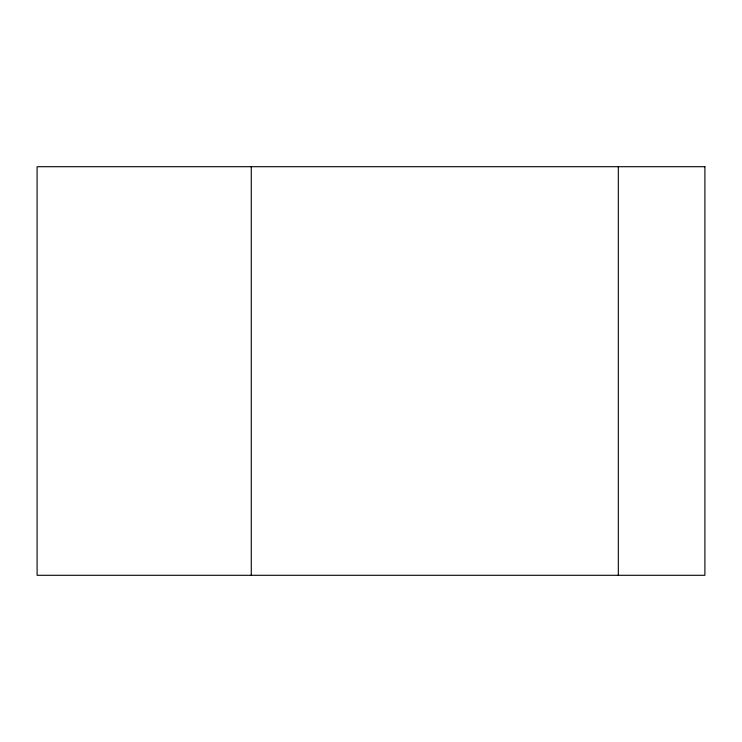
<?xml version="1.0" encoding="UTF-8"?>
<svg xmlns="http://www.w3.org/2000/svg" width="742" height="742" viewBox="0 0 742 742"><rect width="100%" height="100%" fill="white"/><g stroke="black" fill="none" stroke-linecap="round" stroke-linejoin="round"><path stroke-width="1.11" d="M618.327 166.709L618.327 575.291M251.269 166.709L251.269 575.291M704.9 166.709L37.1 166.709L37.1 575.291L704.9 575.291L704.9 166.709"/></g></svg>
